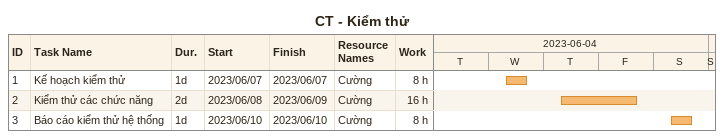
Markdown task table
CT - Kiểm thử

| ID | Task | Duration | Start | Finish | Resources | Work (h) |
|---|---|---|---|---|---|---|
| 1 | Kế hoạch kiểm thử | 1d | 2023-06-07 | 2023-06-07 | Cường | 8 |
| 2 | Kiểm thử các chức năng | 2d | 2023-06-08 | 2023-06-09 | Cường | 16 |
| 3 | Báo cáo kiểm thử hệ thống | 1d | 2023-06-10 | 2023-06-10 | Cường | 8 |
